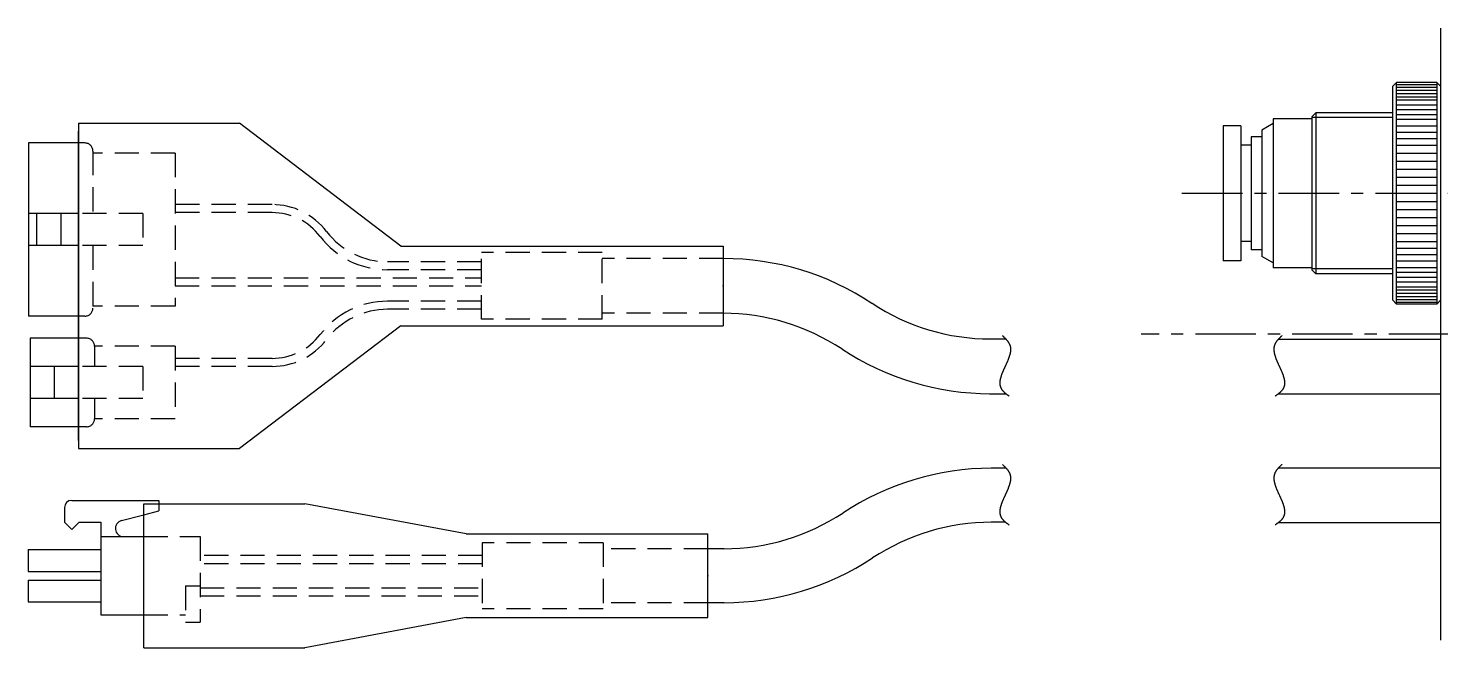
# Model space of a CAD drawing. Extents: x -684 to 308, y -74 to 438.
# Drawn here: x -684.2 to -509, y 350.1 to 427 of the extents above; entities that cross this region are included whole.
import ezdxf

# ---------------------------------------------------------------- set-up
doc = ezdxf.new("R2010")
doc.units = 0
for name, pattern in [('CENTER', [12, 7.5, -1.5, 1.5, -1.5]), ('CONTINOUS', [0]), ('DASHED', [4.5, 3, -1.5])]:
    doc.linetypes.add(name, pattern=pattern)
doc.layers.get('0').update_dxf_attribs({"linetype": 'CONTINUOUS'})
doc.layers.add('CENTER', color=1, linetype='CENTER')

msp = doc.modelspace()

# ---------------------------------------------------------------- linework, layer by layer
at = {"color": 7, "linetype": 'CONTINOUS'}
for p, q in [((-508.96, 351.02), (-508.96, 427.02)), ((-514.96, 419.77), (-514.46, 420.27)), ((-514.96, 419.77), (-514.96, 393.27)), ((-509.46, 420.27), (-514.46, 420.27)), ((-514.46, 392.77), (-514.46, 420.27)), ((-514.46, 420.02), (-509.46, 420.02)), ((-514.46, 419.72), (-509.46, 419.72)), ((-514.46, 419.32), (-509.46, 419.32)), ((-514.46, 418.92), (-509.46, 418.92)), ((-508.96, 419.77), (-509.46, 420.27)), ((-509.46, 420.27), (-509.46, 392.77)), ((-508.96, 393.27), (-508.96, 419.77)), ((-514.46, 418.52), (-509.46, 418.52)), ((-514.46, 418.12), (-509.46, 418.12)), ((-514.46, 417.52), (-509.46, 417.52)), ((-529.76, 415.77), (-529.76, 397.27)), ((-524.96, 415.77), (-529.76, 415.77)), ((-524.46, 416.52), (-524.96, 416.02)), ((-524.96, 416.02), (-524.96, 397.02)), ((-514.96, 415.92), (-524.96, 415.92)), ((-524.46, 416.52), (-524.46, 396.52)), ((-514.96, 416.52), (-524.46, 416.52)), ((-514.46, 416.92), (-509.46, 416.92)), ((-514.46, 416.32), (-509.46, 416.32)), ((-514.46, 415.72), (-509.46, 415.72)), ((-533.76, 414.92), (-535.96, 414.92)), ((-535.96, 414.92), (-535.96, 398.12)), ((-533.76, 414.92), (-533.76, 398.12)), ((-529.76, 415.17), (-531.16, 414.36)), ((-531.16, 414.35), (-531.16, 398.69)), ((-514.46, 414.92), (-509.46, 414.92)), ((-514.46, 414.12), (-509.46, 414.12)), ((-677.99, 412.77), (-684.19, 412.77)), ((-684.19, 412.77), (-684.19, 391.27)), ((-532.53, 412.52), (-533.76, 412.52)), ((-531.16, 413.52), (-532.47, 413.52)), ((-532.46, 413.52), (-532.46, 399.52)), ((-514.46, 413.32), (-509.46, 413.32)), ((-514.46, 412.52), (-509.46, 412.52)), ((-514.46, 411.52), (-509.46, 411.52)), ((-514.46, 410.52), (-509.46, 410.52)), ((-514.46, 409.52), (-509.46, 409.52)), ((-514.46, 408.52), (-509.46, 408.52)), ((-514.46, 407.52), (-509.46, 407.52)), ((-514.46, 406.52), (-509.46, 406.52)), ((-514.46, 405.52), (-509.46, 405.52)), ((-677.99, 404.02), (-684.19, 404.02)), ((-683.19, 404.02), (-683.19, 400.02)), ((-680.19, 404.02), (-680.19, 400.02)), ((-514.46, 404.52), (-509.46, 404.52)), ((-514.46, 403.52), (-509.46, 403.52)), ((-514.46, 402.52), (-509.46, 402.52)), ((-514.46, 401.52), (-509.46, 401.52)), ((-677.99, 400.02), (-684.19, 400.02)), ((-532.53, 400.52), (-533.76, 400.52)), ((-514.46, 400.52), (-509.46, 400.52)), ((-514.46, 399.72), (-509.46, 399.72)), ((-533.76, 398.12), (-535.96, 398.12)), ((-531.16, 399.52), (-532.47, 399.52)), ((-529.76, 397.88), (-531.16, 398.69)), ((-514.46, 398.92), (-509.46, 398.92)), ((-514.46, 398.12), (-509.46, 398.12)), ((-524.96, 397.27), (-529.76, 397.27)), ((-514.96, 397.12), (-524.96, 397.12)), ((-524.46, 396.52), (-524.96, 397.02)), ((-514.96, 396.52), (-524.46, 396.52)), ((-514.46, 397.32), (-509.46, 397.32)), ((-514.46, 396.72), (-509.46, 396.72)), ((-514.46, 396.12), (-509.46, 396.12)), ((-514.46, 395.52), (-509.46, 395.52)), ((-514.46, 394.92), (-509.46, 394.92)), ((-514.46, 394.52), (-509.46, 394.52)), ((-514.96, 393.27), (-514.46, 392.77)), ((-514.46, 394.12), (-509.46, 394.12)), ((-514.46, 393.72), (-509.46, 393.72)), ((-514.46, 393.32), (-509.46, 393.32)), ((-514.46, 393.02), (-509.46, 393.02)), ((-509.46, 392.77), (-514.46, 392.77)), ((-509.46, 392.77), (-508.96, 393.27)), ((-677.99, 391.27), (-684.19, 391.27)), ((-683.99, 388.52), (-683.99, 377.52)), ((-677.99, 388.52), (-683.99, 388.52)), ((-564.82, 388.43), (-562.92, 388.43)), ((-529.08, 388.42), (-508.96, 388.42)), ((-677.99, 385.02), (-683.99, 385.02)), ((-680.99, 385.02), (-680.99, 381.02)), ((-677.99, 381.02), (-683.99, 381.02)), ((-564.95, 381.63), (-562.9, 381.63)), ((-529.1, 381.62), (-508.96, 381.62)), ((-677.99, 377.52), (-683.99, 377.52)), ((-562.87, 372.37), (-564.72, 372.37)), ((-529.08, 372.42), (-508.96, 372.42)), ((-678.82, 368.38), (-668.02, 368.38)), ((-668.02, 368.38), (-668.02, 367.97)), ((-679.72, 367.48), (-679.72, 365.68)), ((-672.66, 365.88), (-669.89, 366.59)), ((-678.82, 364.78), (-679.72, 365.68)), ((-678.82, 364.78), (-677.92, 365.68)), ((-677.92, 365.68), (-675.22, 365.68)), ((-675.22, 365.68), (-675.22, 354.16)), ((-562.96, 365.67), (-564.72, 365.67)), ((-529.1, 365.62), (-508.96, 365.62)), ((-675.22, 363.88), (-669.89, 363.88)), ((-684.22, 362.26), (-684.22, 359.56)), ((-684.22, 362.26), (-675.22, 362.26)), ((-597.89, 362.37), (-599.89, 362.37)), ((-684.22, 359.56), (-675.22, 359.56)), ((-684.22, 358.48), (-675.22, 358.48)), ((-684.22, 358.48), (-684.22, 355.78)), ((-684.22, 355.78), (-675.22, 355.78)), ((-675.22, 354.16), (-669.89, 354.16)), ((-597.89, 355.67), (-599.89, 355.67))]:
    msp.add_line(p, q, dxfattribs=at)
at = {"color": 0, "linetype": 'CONTINUOUS'}
for p, q in [((-677.99, 415.22), (-657.99, 415.22)), ((-677.99, 415.22), (-677.99, 374.82)), ((-677.99, 375.82), (-677.99, 414.22)), ((-637.99, 399.97), (-657.99, 415.22)), ((-637.99, 399.97), (-597.99, 399.97)), ((-597.99, 399.97), (-597.99, 390.07)), ((-637.99, 390.07), (-657.99, 374.82)), ((-637.99, 390.07), (-597.99, 390.07)), ((-677.99, 374.82), (-657.99, 374.82)), ((-669.89, 367.97), (-649.89, 367.97)), ((-669.89, 350.07), (-669.89, 367.97)), ((-629.89, 364.22), (-649.89, 367.97)), ((-629.89, 364.22), (-599.89, 364.22)), ((-599.89, 353.82), (-599.89, 364.22)), ((-629.89, 353.82), (-649.89, 350.07)), ((-629.89, 353.82), (-599.89, 353.82)), ((-669.89, 350.07), (-649.89, 350.07))]:
    msp.add_line(p, q, dxfattribs=at)
at = {"color": 3, "linetype": 'DASHED'}
for p, q in [((-677.19, 412.77), (-677.99, 412.77)), ((-676.19, 411.77), (-676.19, 404.02)), ((-665.99, 411.52), (-676.19, 411.52)), ((-665.99, 411.52), (-665.99, 392.52)), ((-653.96, 405.12), (-665.99, 405.12)), ((-669.99, 404.02), (-677.99, 404.02)), ((-669.99, 404.02), (-669.99, 400.02)), ((-653.96, 404.12), (-665.99, 404.12)), ((-669.99, 400.02), (-677.99, 400.02)), ((-676.19, 400.02), (-676.19, 392.27)), ((-627.99, 398.02), (-639.64, 398.02)), ((-612.99, 399.17), (-627.99, 399.17)), ((-627.99, 390.87), (-627.99, 399.17)), ((-612.99, 390.87), (-612.99, 399.17)), ((-597.99, 398.42), (-612.99, 398.42)), ((-627.99, 397.02), (-639.64, 397.02)), ((-665.99, 396.02), (-627.99, 396.02)), ((-665.99, 395.02), (-627.99, 395.02)), ((-627.99, 393.12), (-639.64, 393.12)), ((-677.19, 391.27), (-677.99, 391.27)), ((-665.99, 392.52), (-676.19, 392.52)), ((-627.99, 392.12), (-639.64, 392.12)), ((-612.99, 390.87), (-627.99, 390.87)), ((-597.99, 391.62), (-612.99, 391.62)), ((-676.99, 388.52), (-677.99, 388.52)), ((-675.99, 387.52), (-675.99, 385.02)), ((-665.99, 387.52), (-675.99, 387.52)), ((-665.99, 387.52), (-665.99, 378.52)), ((-653.96, 386.02), (-665.99, 386.02)), ((-669.99, 385.02), (-677.99, 385.02)), ((-669.99, 385.02), (-669.99, 381.02)), ((-653.96, 385.02), (-665.99, 385.02)), ((-669.99, 381.02), (-677.99, 381.02)), ((-675.99, 381.02), (-675.99, 378.52)), ((-676.99, 377.52), (-677.99, 377.52)), ((-665.99, 378.52), (-675.99, 378.52)), ((-669.89, 366.59), (-668.02, 367.07)), ((-668.02, 367.97), (-668.02, 367.07)), ((-669.89, 363.88), (-662.89, 363.88)), ((-662.89, 363.88), (-662.89, 353.26)), ((-627.89, 363.12), (-627.89, 354.92)), ((-612.89, 363.12), (-627.89, 363.12)), ((-612.89, 363.12), (-612.89, 354.92)), ((-627.89, 361.52), (-662.89, 361.52)), ((-599.89, 362.37), (-612.89, 362.37)), ((-627.89, 360.52), (-662.89, 360.52)), ((-664.69, 357.76), (-662.89, 357.76)), ((-664.69, 357.76), (-664.69, 353.26)), ((-662.89, 357.52), (-627.89, 357.52)), ((-662.89, 356.52), (-627.89, 356.52)), ((-669.89, 354.16), (-664.69, 354.16)), ((-612.89, 354.92), (-627.89, 354.92)), ((-599.89, 355.67), (-612.89, 355.67)), ((-664.69, 353.26), (-662.89, 353.26))]:
    msp.add_line(p, q, dxfattribs=at)
at = {"color": 7}
for points in [[(-563.34, 388.84, 0), (-563.31, 388.81, 0), (-563.28, 388.78, 0), (-563.24, 388.75, 0), (-563.21, 388.72, 0), (-563.18, 388.69, 0), (-563.15, 388.66, 0), (-563.11, 388.62, 0), (-563.08, 388.59, 0), (-563.05, 388.56, 0), (-563.02, 388.53, 0), (-562.99, 388.5, 0), (-562.96, 388.46, 0), (-562.92, 388.43, 0), (-562.89, 388.4, 0), (-562.86, 388.37, 0), (-562.83, 388.33, 0), (-562.8, 388.3, 0), (-562.78, 388.26, 0), (-562.75, 388.23, 0), (-562.72, 388.19, 0), (-562.69, 388.16, 0), (-562.67, 388.12, 0), (-562.64, 388.09, 0), (-562.62, 388.05, 0), (-562.59, 388.01, 0), (-562.57, 387.98, 0), (-562.55, 387.94, 0), (-562.53, 387.9, 0), (-562.51, 387.87, 0), (-562.49, 387.83, 0), (-562.47, 387.79, 0), (-562.46, 387.75, 0), (-562.44, 387.71, 0), (-562.42, 387.68, 0), (-562.41, 387.64, 0), (-562.4, 387.6, 0), (-562.39, 387.56, 0), (-562.38, 387.52, 0), (-562.37, 387.48, 0), (-562.36, 387.44, 0), (-562.36, 387.4, 0), (-562.35, 387.36, 0), (-562.35, 387.32, 0), (-562.34, 387.28, 0), (-562.34, 387.24, 0), (-562.34, 387.19, 0), (-562.34, 387.15, 0), (-562.34, 387.11, 0), (-562.34, 387.07, 0), (-562.34, 387.03, 0), (-562.34, 386.98, 0), (-562.35, 386.94, 0), (-562.35, 386.9, 0), (-562.36, 386.86, 0), (-562.36, 386.81, 0), (-562.37, 386.77, 0), (-562.38, 386.73, 0), (-562.38, 386.68, 0), (-562.39, 386.64, 0), (-562.4, 386.6, 0), (-562.41, 386.55, 0), (-562.42, 386.51, 0), (-562.44, 386.46, 0), (-562.45, 386.42, 0), (-562.46, 386.37, 0), (-562.48, 386.33, 0), (-562.49, 386.28, 0), (-562.5, 386.24, 0), (-562.52, 386.19, 0), (-562.53, 386.15, 0), (-562.55, 386.1, 0), (-562.57, 386.06, 0), (-562.58, 386.01, 0), (-562.6, 385.97, 0), (-562.62, 385.92, 0), (-562.63, 385.88, 0), (-562.65, 385.83, 0), (-562.67, 385.79, 0), (-562.69, 385.74, 0), (-562.71, 385.69, 0), (-562.73, 385.65, 0), (-562.75, 385.6, 0), (-562.77, 385.56, 0), (-562.79, 385.51, 0), (-562.81, 385.46, 0), (-562.83, 385.42, 0), (-562.85, 385.37, 0), (-562.87, 385.33, 0), (-562.89, 385.28, 0), (-562.91, 385.23, 0), (-562.93, 385.19, 0), (-562.96, 385.14, 0), (-562.98, 385.1, 0), (-563, 385.05, 0), (-563.02, 385, 0), (-563.04, 384.96, 0), (-563.06, 384.91, 0), (-563.08, 384.87, 0), (-563.1, 384.82, 0), (-563.12, 384.77, 0), (-563.14, 384.73, 0), (-563.17, 384.68, 0), (-563.19, 384.63, 0), (-563.21, 384.59, 0), (-563.23, 384.54, 0), (-563.25, 384.5, 0), (-563.27, 384.45, 0), (-563.29, 384.41, 0), (-563.31, 384.36, 0), (-563.33, 384.32, 0), (-563.34, 384.27, 0), (-563.36, 384.23, 0), (-563.38, 384.18, 0), (-563.4, 384.14, 0), (-563.41, 384.09, 0), (-563.43, 384.05, 0), (-563.45, 384, 0), (-563.47, 383.96, 0), (-563.48, 383.91, 0), (-563.49, 383.87, 0), (-563.51, 383.82, 0), (-563.52, 383.78, 0), (-563.54, 383.74, 0), (-563.55, 383.69, 0), (-563.56, 383.65, 0), (-563.58, 383.61, 0), (-563.59, 383.56, 0), (-563.6, 383.52, 0), (-563.61, 383.48, 0), (-563.62, 383.44, 0), (-563.62, 383.39, 0), (-563.63, 383.35, 0), (-563.64, 383.31, 0), (-563.65, 383.27, 0), (-563.65, 383.23, 0), (-563.66, 383.18, 0), (-563.66, 383.14, 0), (-563.66, 383.1, 0), (-563.67, 383.06, 0), (-563.67, 383.02, 0), (-563.67, 382.98, 0), (-563.67, 382.94, 0), (-563.67, 382.9, 0), (-563.67, 382.86, 0), (-563.66, 382.82, 0), (-563.66, 382.78, 0), (-563.65, 382.74, 0), (-563.65, 382.7, 0), (-563.64, 382.67, 0), (-563.63, 382.63, 0), (-563.62, 382.59, 0), (-563.61, 382.55, 0), (-563.6, 382.51, 0), (-563.59, 382.48, 0), (-563.58, 382.44, 0), (-563.56, 382.4, 0), (-563.54, 382.37, 0), (-563.53, 382.33, 0), (-563.51, 382.3, 0), (-563.49, 382.26, 0), (-563.47, 382.23, 0), (-563.45, 382.19, 0), (-563.42, 382.16, 0), (-563.4, 382.12, 0), (-563.37, 382.09, 0), (-563.35, 382.06, 0), (-563.32, 382.02, 0), (-563.29, 381.99, 0), (-563.26, 381.96, 0), (-563.23, 381.93, 0), (-563.2, 381.9, 0), (-563.17, 381.86, 0), (-563.14, 381.83, 0), (-563.11, 381.8, 0), (-563.07, 381.77, 0), (-563.04, 381.74, 0), (-563, 381.71, 0), (-562.97, 381.68, 0), (-562.93, 381.65, 0), (-562.9, 381.62, 0), (-562.86, 381.6, 0), (-562.83, 381.57, 0), (-562.79, 381.54, 0), (-562.75, 381.51, 0), (-562.72, 381.49, 0), (-562.68, 381.46, 0), (-562.64, 381.43, 0), (-562.61, 381.41, 0), (-562.57, 381.38, 0), (-562.54, 381.36, 0), (-562.5, 381.33, 0)], [(-528.66, 388.84, 0), (-528.69, 388.81, 0), (-528.72, 388.78, 0), (-528.75, 388.75, 0), (-528.79, 388.72, 0), (-528.82, 388.69, 0), (-528.85, 388.66, 0), (-528.88, 388.62, 0), (-528.92, 388.59, 0), (-528.95, 388.56, 0), (-528.98, 388.53, 0), (-529.01, 388.5, 0), (-529.04, 388.46, 0), (-529.07, 388.43, 0), (-529.1, 388.4, 0), (-529.13, 388.37, 0), (-529.16, 388.33, 0), (-529.19, 388.3, 0), (-529.22, 388.26, 0), (-529.25, 388.23, 0), (-529.28, 388.19, 0), (-529.3, 388.16, 0), (-529.33, 388.12, 0), (-529.36, 388.09, 0), (-529.38, 388.05, 0), (-529.4, 388.01, 0), (-529.43, 387.98, 0), (-529.45, 387.94, 0), (-529.47, 387.9, 0), (-529.49, 387.87, 0), (-529.51, 387.83, 0), (-529.53, 387.79, 0), (-529.54, 387.75, 0), (-529.56, 387.71, 0), (-529.57, 387.68, 0), (-529.59, 387.64, 0), (-529.6, 387.6, 0), (-529.61, 387.56, 0), (-529.62, 387.52, 0), (-529.63, 387.48, 0), (-529.63, 387.44, 0), (-529.64, 387.4, 0), (-529.65, 387.36, 0), (-529.65, 387.32, 0), (-529.65, 387.28, 0), (-529.66, 387.24, 0), (-529.66, 387.19, 0), (-529.66, 387.15, 0), (-529.66, 387.11, 0), (-529.66, 387.07, 0), (-529.66, 387.03, 0), (-529.65, 386.98, 0), (-529.65, 386.94, 0), (-529.65, 386.9, 0), (-529.64, 386.86, 0), (-529.63, 386.81, 0), (-529.63, 386.77, 0), (-529.62, 386.73, 0), (-529.61, 386.68, 0), (-529.6, 386.64, 0), (-529.59, 386.6, 0), (-529.58, 386.55, 0), (-529.57, 386.51, 0), (-529.56, 386.46, 0), (-529.55, 386.42, 0), (-529.54, 386.37, 0), (-529.52, 386.33, 0), (-529.51, 386.28, 0), (-529.5, 386.24, 0), (-529.48, 386.19, 0), (-529.46, 386.15, 0), (-529.45, 386.1, 0), (-529.43, 386.06, 0), (-529.42, 386.01, 0), (-529.4, 385.97, 0), (-529.38, 385.92, 0), (-529.36, 385.88, 0), (-529.34, 385.83, 0), (-529.33, 385.79, 0), (-529.31, 385.74, 0), (-529.29, 385.69, 0), (-529.27, 385.65, 0), (-529.25, 385.6, 0), (-529.23, 385.56, 0), (-529.21, 385.51, 0), (-529.19, 385.46, 0), (-529.17, 385.42, 0), (-529.15, 385.37, 0), (-529.13, 385.33, 0), (-529.11, 385.28, 0), (-529.09, 385.23, 0), (-529.06, 385.19, 0), (-529.04, 385.14, 0), (-529.02, 385.1, 0), (-529, 385.05, 0), (-528.98, 385, 0), (-528.96, 384.96, 0), (-528.94, 384.91, 0), (-528.92, 384.87, 0), (-528.89, 384.82, 0), (-528.87, 384.77, 0), (-528.85, 384.73, 0), (-528.83, 384.68, 0), (-528.81, 384.63, 0), (-528.79, 384.59, 0), (-528.77, 384.54, 0), (-528.75, 384.5, 0), (-528.73, 384.45, 0), (-528.71, 384.41, 0), (-528.69, 384.36, 0), (-528.67, 384.32, 0), (-528.65, 384.27, 0), (-528.64, 384.23, 0), (-528.62, 384.18, 0), (-528.6, 384.14, 0), (-528.58, 384.09, 0), (-528.57, 384.05, 0), (-528.55, 384, 0), (-528.53, 383.96, 0), (-528.52, 383.91, 0), (-528.5, 383.87, 0), (-528.49, 383.82, 0), (-528.47, 383.78, 0), (-528.46, 383.74, 0), (-528.45, 383.69, 0), (-528.43, 383.65, 0), (-528.42, 383.61, 0), (-528.41, 383.56, 0), (-528.4, 383.52, 0), (-528.39, 383.48, 0), (-528.38, 383.44, 0), (-528.37, 383.39, 0), (-528.37, 383.35, 0), (-528.36, 383.31, 0), (-528.35, 383.27, 0), (-528.35, 383.23, 0), (-528.34, 383.18, 0), (-528.34, 383.14, 0), (-528.33, 383.1, 0), (-528.33, 383.06, 0), (-528.33, 383.02, 0), (-528.33, 382.98, 0), (-528.33, 382.94, 0), (-528.33, 382.9, 0), (-528.33, 382.86, 0), (-528.33, 382.82, 0), (-528.34, 382.78, 0), (-528.34, 382.74, 0), (-528.35, 382.7, 0), (-528.36, 382.67, 0), (-528.37, 382.63, 0), (-528.37, 382.59, 0), (-528.38, 382.55, 0), (-528.4, 382.51, 0), (-528.41, 382.48, 0), (-528.42, 382.44, 0), (-528.44, 382.4, 0), (-528.45, 382.37, 0), (-528.47, 382.33, 0), (-528.49, 382.3, 0), (-528.51, 382.26, 0), (-528.53, 382.23, 0), (-528.55, 382.19, 0), (-528.57, 382.16, 0), (-528.6, 382.12, 0), (-528.62, 382.09, 0), (-528.65, 382.06, 0), (-528.68, 382.02, 0), (-528.71, 381.99, 0), (-528.73, 381.96, 0), (-528.76, 381.93, 0), (-528.8, 381.9, 0), (-528.83, 381.86, 0), (-528.86, 381.83, 0), (-528.89, 381.8, 0), (-528.93, 381.77, 0), (-528.96, 381.74, 0), (-528.99, 381.71, 0), (-529.03, 381.68, 0), (-529.06, 381.65, 0), (-529.1, 381.62, 0), (-529.13, 381.6, 0), (-529.17, 381.57, 0), (-529.21, 381.54, 0), (-529.24, 381.51, 0), (-529.28, 381.49, 0), (-529.32, 381.46, 0), (-529.35, 381.43, 0), (-529.39, 381.41, 0), (-529.42, 381.38, 0), (-529.46, 381.36, 0), (-529.5, 381.33, 0)], [(-563.34, 372.84, 0), (-563.31, 372.81, 0), (-563.28, 372.78, 0), (-563.24, 372.75, 0), (-563.21, 372.72, 0), (-563.18, 372.69, 0), (-563.15, 372.66, 0), (-563.11, 372.62, 0), (-563.08, 372.59, 0), (-563.05, 372.56, 0), (-563.02, 372.53, 0), (-562.99, 372.5, 0), (-562.96, 372.46, 0), (-562.92, 372.43, 0), (-562.89, 372.4, 0), (-562.86, 372.37, 0), (-562.83, 372.33, 0), (-562.8, 372.3, 0), (-562.78, 372.26, 0), (-562.75, 372.23, 0), (-562.72, 372.19, 0), (-562.69, 372.16, 0), (-562.67, 372.12, 0), (-562.64, 372.09, 0), (-562.62, 372.05, 0), (-562.59, 372.01, 0), (-562.57, 371.98, 0), (-562.55, 371.94, 0), (-562.53, 371.9, 0), (-562.51, 371.87, 0), (-562.49, 371.83, 0), (-562.47, 371.79, 0), (-562.46, 371.75, 0), (-562.44, 371.71, 0), (-562.42, 371.68, 0), (-562.41, 371.64, 0), (-562.4, 371.6, 0), (-562.39, 371.56, 0), (-562.38, 371.52, 0), (-562.37, 371.48, 0), (-562.36, 371.44, 0), (-562.36, 371.4, 0), (-562.35, 371.36, 0), (-562.35, 371.32, 0), (-562.34, 371.28, 0), (-562.34, 371.24, 0), (-562.34, 371.19, 0), (-562.34, 371.15, 0), (-562.34, 371.11, 0), (-562.34, 371.07, 0), (-562.34, 371.03, 0), (-562.34, 370.98, 0), (-562.35, 370.94, 0), (-562.35, 370.9, 0), (-562.36, 370.86, 0), (-562.36, 370.81, 0), (-562.37, 370.77, 0), (-562.38, 370.73, 0), (-562.38, 370.68, 0), (-562.39, 370.64, 0), (-562.4, 370.6, 0), (-562.41, 370.55, 0), (-562.42, 370.51, 0), (-562.44, 370.46, 0), (-562.45, 370.42, 0), (-562.46, 370.37, 0), (-562.48, 370.33, 0), (-562.49, 370.28, 0), (-562.5, 370.24, 0), (-562.52, 370.19, 0), (-562.53, 370.15, 0), (-562.55, 370.1, 0), (-562.57, 370.06, 0), (-562.58, 370.01, 0), (-562.6, 369.97, 0), (-562.62, 369.92, 0), (-562.63, 369.88, 0), (-562.65, 369.83, 0), (-562.67, 369.79, 0), (-562.69, 369.74, 0), (-562.71, 369.69, 0), (-562.73, 369.65, 0), (-562.75, 369.6, 0), (-562.77, 369.56, 0), (-562.79, 369.51, 0), (-562.81, 369.46, 0), (-562.83, 369.42, 0), (-562.85, 369.37, 0), (-562.87, 369.33, 0), (-562.89, 369.28, 0), (-562.91, 369.23, 0), (-562.93, 369.19, 0), (-562.96, 369.14, 0), (-562.98, 369.1, 0), (-563, 369.05, 0), (-563.02, 369, 0), (-563.04, 368.96, 0), (-563.06, 368.91, 0), (-563.08, 368.87, 0), (-563.1, 368.82, 0), (-563.12, 368.77, 0), (-563.14, 368.73, 0), (-563.17, 368.68, 0), (-563.19, 368.63, 0), (-563.21, 368.59, 0), (-563.23, 368.54, 0), (-563.25, 368.5, 0), (-563.27, 368.45, 0), (-563.29, 368.41, 0), (-563.31, 368.36, 0), (-563.33, 368.32, 0), (-563.34, 368.27, 0), (-563.36, 368.23, 0), (-563.38, 368.18, 0), (-563.4, 368.14, 0), (-563.41, 368.09, 0), (-563.43, 368.05, 0), (-563.45, 368, 0), (-563.47, 367.96, 0), (-563.48, 367.91, 0), (-563.49, 367.87, 0), (-563.51, 367.82, 0), (-563.52, 367.78, 0), (-563.54, 367.74, 0), (-563.55, 367.69, 0), (-563.56, 367.65, 0), (-563.58, 367.61, 0), (-563.59, 367.56, 0), (-563.6, 367.52, 0), (-563.61, 367.48, 0), (-563.62, 367.44, 0), (-563.62, 367.39, 0), (-563.63, 367.35, 0), (-563.64, 367.31, 0), (-563.65, 367.27, 0), (-563.65, 367.23, 0), (-563.66, 367.18, 0), (-563.66, 367.14, 0), (-563.66, 367.1, 0), (-563.67, 367.06, 0), (-563.67, 367.02, 0), (-563.67, 366.98, 0), (-563.67, 366.94, 0), (-563.67, 366.9, 0), (-563.67, 366.86, 0), (-563.66, 366.82, 0), (-563.66, 366.78, 0), (-563.65, 366.74, 0), (-563.65, 366.7, 0), (-563.64, 366.67, 0), (-563.63, 366.63, 0), (-563.62, 366.59, 0), (-563.61, 366.55, 0), (-563.6, 366.51, 0), (-563.59, 366.48, 0), (-563.58, 366.44, 0), (-563.56, 366.4, 0), (-563.54, 366.37, 0), (-563.53, 366.33, 0), (-563.51, 366.3, 0), (-563.49, 366.26, 0), (-563.47, 366.23, 0), (-563.45, 366.19, 0), (-563.42, 366.16, 0), (-563.4, 366.12, 0), (-563.37, 366.09, 0), (-563.35, 366.06, 0), (-563.32, 366.02, 0), (-563.29, 365.99, 0), (-563.26, 365.96, 0), (-563.23, 365.93, 0), (-563.2, 365.9, 0), (-563.17, 365.86, 0), (-563.14, 365.83, 0), (-563.11, 365.8, 0), (-563.07, 365.77, 0), (-563.04, 365.74, 0), (-563, 365.71, 0), (-562.97, 365.68, 0), (-562.93, 365.65, 0), (-562.9, 365.62, 0), (-562.86, 365.6, 0), (-562.83, 365.57, 0), (-562.79, 365.54, 0), (-562.75, 365.51, 0), (-562.72, 365.49, 0), (-562.68, 365.46, 0), (-562.64, 365.43, 0), (-562.61, 365.41, 0), (-562.57, 365.38, 0), (-562.54, 365.36, 0), (-562.5, 365.33, 0)], [(-528.66, 372.84, 0), (-528.69, 372.81, 0), (-528.72, 372.78, 0), (-528.75, 372.75, 0), (-528.79, 372.72, 0), (-528.82, 372.69, 0), (-528.85, 372.66, 0), (-528.88, 372.62, 0), (-528.92, 372.59, 0), (-528.95, 372.56, 0), (-528.98, 372.53, 0), (-529.01, 372.5, 0), (-529.04, 372.46, 0), (-529.07, 372.43, 0), (-529.1, 372.4, 0), (-529.13, 372.37, 0), (-529.16, 372.33, 0), (-529.19, 372.3, 0), (-529.22, 372.26, 0), (-529.25, 372.23, 0), (-529.28, 372.19, 0), (-529.3, 372.16, 0), (-529.33, 372.12, 0), (-529.36, 372.09, 0), (-529.38, 372.05, 0), (-529.4, 372.01, 0), (-529.43, 371.98, 0), (-529.45, 371.94, 0), (-529.47, 371.9, 0), (-529.49, 371.87, 0), (-529.51, 371.83, 0), (-529.53, 371.79, 0), (-529.54, 371.75, 0), (-529.56, 371.71, 0), (-529.57, 371.68, 0), (-529.59, 371.64, 0), (-529.6, 371.6, 0), (-529.61, 371.56, 0), (-529.62, 371.52, 0), (-529.63, 371.48, 0), (-529.63, 371.44, 0), (-529.64, 371.4, 0), (-529.65, 371.36, 0), (-529.65, 371.32, 0), (-529.65, 371.28, 0), (-529.66, 371.24, 0), (-529.66, 371.19, 0), (-529.66, 371.15, 0), (-529.66, 371.11, 0), (-529.66, 371.07, 0), (-529.66, 371.03, 0), (-529.65, 370.98, 0), (-529.65, 370.94, 0), (-529.65, 370.9, 0), (-529.64, 370.86, 0), (-529.63, 370.81, 0), (-529.63, 370.77, 0), (-529.62, 370.73, 0), (-529.61, 370.68, 0), (-529.6, 370.64, 0), (-529.59, 370.6, 0), (-529.58, 370.55, 0), (-529.57, 370.51, 0), (-529.56, 370.46, 0), (-529.55, 370.42, 0), (-529.54, 370.37, 0), (-529.52, 370.33, 0), (-529.51, 370.28, 0), (-529.5, 370.24, 0), (-529.48, 370.19, 0), (-529.46, 370.15, 0), (-529.45, 370.1, 0), (-529.43, 370.06, 0), (-529.42, 370.01, 0), (-529.4, 369.97, 0), (-529.38, 369.92, 0), (-529.36, 369.88, 0), (-529.34, 369.83, 0), (-529.33, 369.79, 0), (-529.31, 369.74, 0), (-529.29, 369.69, 0), (-529.27, 369.65, 0), (-529.25, 369.6, 0), (-529.23, 369.56, 0), (-529.21, 369.51, 0), (-529.19, 369.46, 0), (-529.17, 369.42, 0), (-529.15, 369.37, 0), (-529.13, 369.33, 0), (-529.11, 369.28, 0), (-529.09, 369.23, 0), (-529.06, 369.19, 0), (-529.04, 369.14, 0), (-529.02, 369.1, 0), (-529, 369.05, 0), (-528.98, 369, 0), (-528.96, 368.96, 0), (-528.94, 368.91, 0), (-528.92, 368.87, 0), (-528.89, 368.82, 0), (-528.87, 368.77, 0), (-528.85, 368.73, 0), (-528.83, 368.68, 0), (-528.81, 368.63, 0), (-528.79, 368.59, 0), (-528.77, 368.54, 0), (-528.75, 368.5, 0), (-528.73, 368.45, 0), (-528.71, 368.41, 0), (-528.69, 368.36, 0), (-528.67, 368.32, 0), (-528.65, 368.27, 0), (-528.64, 368.23, 0), (-528.62, 368.18, 0), (-528.6, 368.14, 0), (-528.58, 368.09, 0), (-528.57, 368.05, 0), (-528.55, 368, 0), (-528.53, 367.96, 0), (-528.52, 367.91, 0), (-528.5, 367.87, 0), (-528.49, 367.82, 0), (-528.47, 367.78, 0), (-528.46, 367.74, 0), (-528.45, 367.69, 0), (-528.43, 367.65, 0), (-528.42, 367.61, 0), (-528.41, 367.56, 0), (-528.4, 367.52, 0), (-528.39, 367.48, 0), (-528.38, 367.44, 0), (-528.37, 367.39, 0), (-528.37, 367.35, 0), (-528.36, 367.31, 0), (-528.35, 367.27, 0), (-528.35, 367.23, 0), (-528.34, 367.18, 0), (-528.34, 367.14, 0), (-528.33, 367.1, 0), (-528.33, 367.06, 0), (-528.33, 367.02, 0), (-528.33, 366.98, 0), (-528.33, 366.94, 0), (-528.33, 366.9, 0), (-528.33, 366.86, 0), (-528.33, 366.82, 0), (-528.34, 366.78, 0), (-528.34, 366.74, 0), (-528.35, 366.7, 0), (-528.36, 366.67, 0), (-528.37, 366.63, 0), (-528.37, 366.59, 0), (-528.38, 366.55, 0), (-528.4, 366.51, 0), (-528.41, 366.48, 0), (-528.42, 366.44, 0), (-528.44, 366.4, 0), (-528.45, 366.37, 0), (-528.47, 366.33, 0), (-528.49, 366.3, 0), (-528.51, 366.26, 0), (-528.53, 366.23, 0), (-528.55, 366.19, 0), (-528.57, 366.16, 0), (-528.6, 366.12, 0), (-528.62, 366.09, 0), (-528.65, 366.06, 0), (-528.68, 366.02, 0), (-528.71, 365.99, 0), (-528.73, 365.96, 0), (-528.76, 365.93, 0), (-528.8, 365.9, 0), (-528.83, 365.86, 0), (-528.86, 365.83, 0), (-528.89, 365.8, 0), (-528.93, 365.77, 0), (-528.96, 365.74, 0), (-528.99, 365.71, 0), (-529.03, 365.68, 0), (-529.06, 365.65, 0), (-529.1, 365.62, 0), (-529.13, 365.6, 0), (-529.17, 365.57, 0), (-529.21, 365.54, 0), (-529.24, 365.51, 0), (-529.28, 365.49, 0), (-529.32, 365.46, 0), (-529.35, 365.43, 0), (-529.39, 365.41, 0), (-529.42, 365.38, 0), (-529.46, 365.36, 0), (-529.5, 365.33, 0)]]:
    msp.add_polyline3d(points, dxfattribs=at)
at = {"color": 3, "linetype": 'DASHED'}
for centre, radius, start, end in [((-677.19, 411.77), 1, 0.0017, 90.0017), ((-653.96, 396.62), 8.5, 37.2706, 90.0017), ((-653.96, 396.62), 7.5, 37.2706, 90.0017), ((-639.64, 407.52), 9.5, 217.2706, 270.0017), ((-639.64, 407.52), 10.5, 217.2706, 270.0017), ((-639.63, 382.62), 10.5, 90.0017, 142.7329), ((-677.19, 392.27), 1, 270.0017, 0.0017), ((-639.63, 382.62), 9.5, 90.0017, 142.7329), ((-676.99, 387.52), 1, 0.0017, 90.0017), ((-653.96, 393.52), 7.5, 270.0017, 322.7329), ((-653.96, 393.52), 8.5, 270.0017, 322.7329), ((-676.99, 378.52), 1, 270.0017, 0.0017)]:
    msp.add_arc(centre, radius, start, end, dxfattribs=at)
at = {"color": 7, "linetype": 'CONTINOUS'}
for centre, radius, start, end in [((-597.99, 365.02), 33.4, 56.4452, 90.0009), ((-564.82, 415.03), 26.6, 236.4452, 270), ((-597.99, 365.02), 26.6, 56.4452, 90.0009), ((-564.82, 415.03), 33.4, 236.4452, 270), ((-564.72, 339.02), 33.35, 90, 123.5569), ((-678.82, 367.48), 0.9, 90, 180), ((-597.89, 389.02), 26.65, 269.9994, 303.5569), ((-672.4, 364.9), 1.01, 104.3814, 270), ((-564.72, 339.02), 26.65, 90, 123.5569), ((-597.89, 389.02), 33.35, 269.9994, 303.5569)]:
    msp.add_arc(centre, radius, start, end, dxfattribs=at)
at = {"color": 0}
for p in [(-597.99, 395.02), (-599.89, 359.02), (-599.89, 359.02)]:
    msp.add_point(p, dxfattribs=at)
at = {"layer": 'CENTER', "color": 1, "linetype": 'CENTER'}
for p, q in [((-541.07, 406.52), (-505.96, 406.52)), ((308.1, 389.02), (-546.14, 389.02))]:
    msp.add_line(p, q, dxfattribs=at)

doc.saveas('drawing.dxf')
